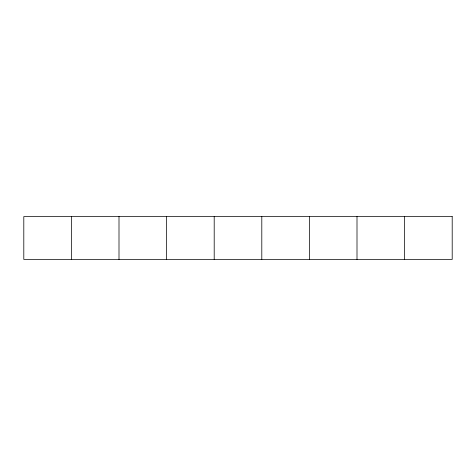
<?xml version="1.0" encoding="UTF-8"?>
<svg xmlns="http://www.w3.org/2000/svg" width="476" height="476" viewBox="0 0 476 476"><rect width="100%" height="100%" fill="white"/><g stroke="black" fill="none" stroke-linecap="round" stroke-linejoin="round"><path stroke-width="0.71" d="M404.6 216.58L404.6 259.42M357 216.58L357 259.42M309.4 216.58L309.4 259.42M261.8 216.58L261.8 259.42M214.2 216.58L214.2 259.42M166.6 216.58L166.6 259.42M119 216.58L119 259.42M71.4 216.58L71.4 259.42M452.2 216.58L23.8 216.58L23.8 259.42L452.2 259.42L452.2 216.58"/></g></svg>
